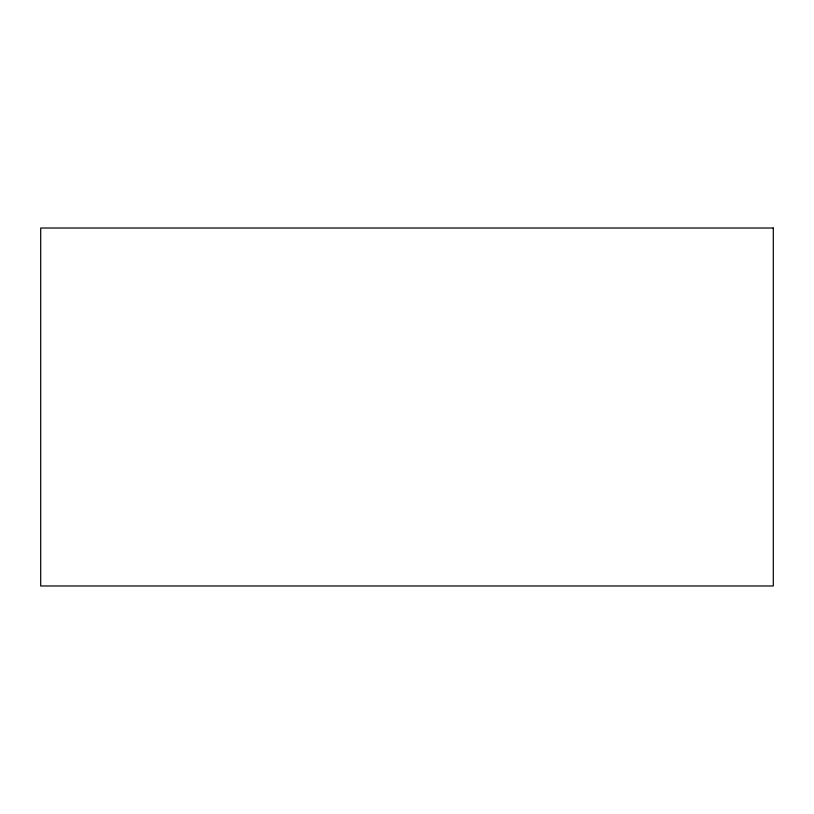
<?xml version="1.0" encoding="UTF-8"?>
<svg xmlns="http://www.w3.org/2000/svg" width="814" height="814" viewBox="0 0 814 814"><rect width="100%" height="100%" fill="white"/><g stroke="black" fill="none" stroke-linecap="round" stroke-linejoin="round"><path stroke-width="1.22" d="M773.3 228.022L40.7 228.022L40.7 585.978L773.3 585.978L773.3 228.022"/></g></svg>
